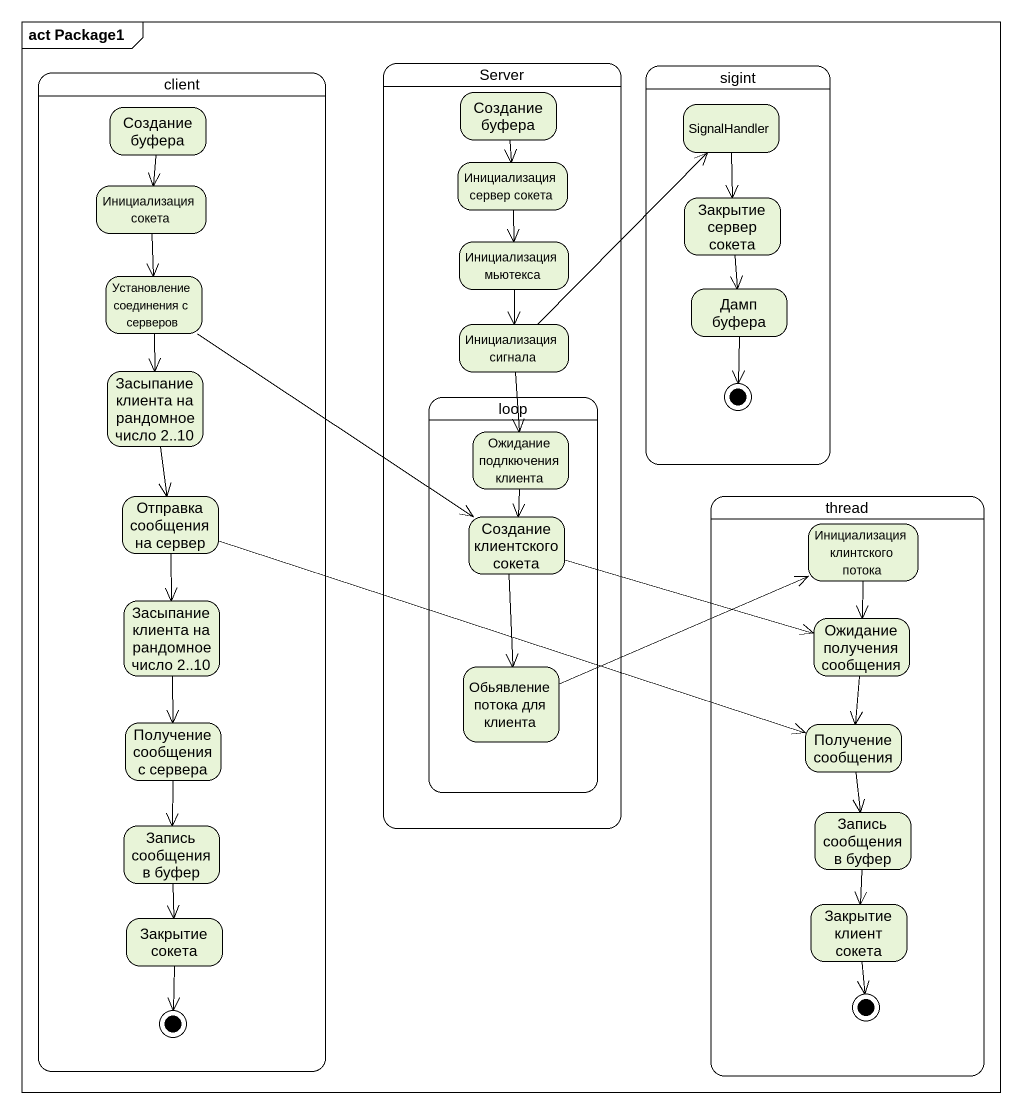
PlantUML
@startuml
mainframe act Package1
hide empty description
state client {
  state "Создание буфера" as Создание_буфера
  state "Инициализация сокета" as Инициализация_сокета
  state "Установление соединения с серверов" as Установление_соединения_с
  state "Засыпание клиента на рандомное число 2..10" as Засыпание_клиента_на
  state "Отправка сообщения на сервер" as Отправка_сообщения_на_сервер
  state "Засыпание клиента на рандомное число 2..10" as Засыпание_клиента_на_2
  state "Получение сообщения с сервера" as Получение_сообщения_с
  state "Запись сообщения в буфер" as Запись_сообщения_в_буфер_2
  state "Закрытие сокета" as Закрытие_сокета
  Закрытие_сокета --> [*]
}
state Server {
  state "Создание буфера" as Создание_буфера_2
  state "Инициализация сервер сокета" as Инициализация_сервер_сокета
  state "Инициализация мьютекса" as Инициализация_мьютекса
  state "Инициализация сигнала" as Инициализация_сигнала
  state "loop" as loop_ {
    state "Ожидание подлкючения клиента" as Ожидание_подлкючения_клиента
    state "Создание клиентского сокета" as Создание_клиентского_сокета
    state "Обьявление потока для клиента" as Обьявление_потока_для
  }
}
state sigint {
  state SignalHandler
  state "Закрытие сервер сокета" as Закрытие_сервер_сокета
  state "Дамп буфера" as Дамп_буфера
  Дамп_буфера --> [*]
}
state thread {
  state "Инициализация клинтского потока" as Инициализация_клинтского
  state "Ожидание получения сообщения" as Ожидание_получения_сообщения
  state "Получение сообщения" as Получение_сообщения
  state "Запись сообщения в буфер" as Запись_сообщения_в_буфер
  state "Закрытие клиент сокета" as Закрытие_клиент_сокета
  Закрытие_клиент_сокета --> [*]
}
Создание_буфера --> Инициализация_сокета
Создание_буфера_2 --> Инициализация_сервер_сокета
SignalHandler --> Закрытие_сервер_сокета
Инициализация_сокета --> Установление_соединения_с
Инициализация_сервер_сокета --> Инициализация_мьютекса
Закрытие_сервер_сокета --> Дамп_буфера
Инициализация_мьютекса --> Инициализация_сигнала
Установление_соединения_с --> Засыпание_клиента_на
Установление_соединения_с --> Создание_клиентского_сокета
Инициализация_сигнала -up-> SignalHandler
Инициализация_сигнала --> Ожидание_подлкючения_клиента
Засыпание_клиента_на --> Отправка_сообщения_на_сервер
Ожидание_подлкючения_клиента --> Создание_клиентского_сокета
Отправка_сообщения_на_сервер --> Засыпание_клиента_на_2
Отправка_сообщения_на_сервер -right-> Получение_сообщения
Создание_клиентского_сокета -right-> Ожидание_получения_сообщения
Создание_клиентского_сокета --> Обьявление_потока_для
Инициализация_клинтского --> Ожидание_получения_сообщения
Засыпание_клиента_на_2 --> Получение_сообщения_с
Ожидание_получения_сообщения --> Получение_сообщения
Обьявление_потока_для -right-> Инициализация_клинтского
Получение_сообщения_с --> Запись_сообщения_в_буфер_2
Получение_сообщения --> Запись_сообщения_в_буфер
Запись_сообщения_в_буфер --> Закрытие_клиент_сокета
Запись_сообщения_в_буфер_2 --> Закрытие_сокета
@enduml
